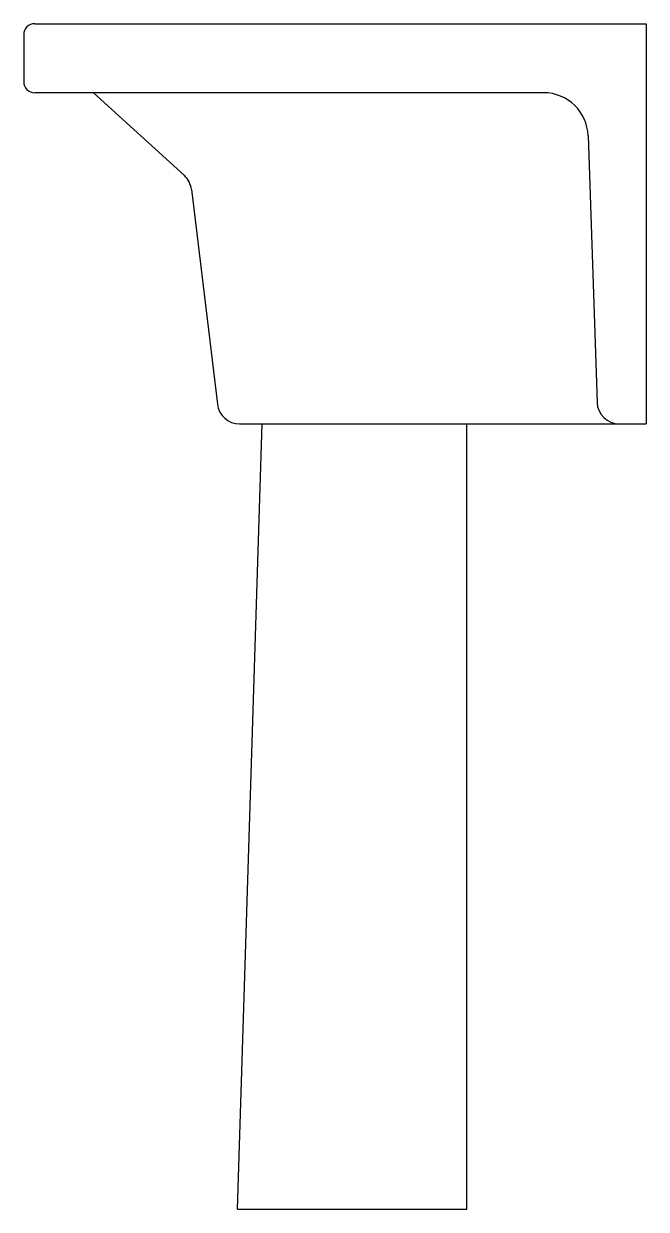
# Model space of a CAD drawing. Header units: millimetres. Extents: x -3039.918 to -3039.498, y 2893.751 to 2894.551.
import ezdxf

# ---------------------------------------------------------------- set-up
doc = ezdxf.new("R2010")
doc.units = ezdxf.units.MM
doc.header["$LTSCALE"] = 10
doc.layers.add('Serviço_Tanques', color=2, linetype='Continuous')

msp = doc.modelspace()

# ---------------------------------------------------------------- linework, layer by layer
at = {"layer": 'Serviço_Tanques'}
for p, q in [((-3039.91094, 2894.551), (-3039.49844, 2894.551)), ((-3039.49844, 2894.551), (-3039.49844, 2894.281)), ((-3039.91844, 2894.5435), (-3039.91844, 2894.51191)), ((-3039.87126, 2894.50441), (-3039.91094, 2894.50441)), ((-3039.87126, 2894.50441), (-3039.81003, 2894.44848)), ((-3039.56768, 2894.50441), (-3039.87126, 2894.50441)), ((-3039.5377, 2894.47542), (-3039.53164, 2894.2955)), ((-3039.80526, 2894.4392), (-3039.78775, 2894.2942)), ((-3039.77418, 2893.751), (-3039.75767, 2894.281)), ((-3039.77286, 2894.281), (-3039.75767, 2894.281)), ((-3039.75767, 2894.281), (-3039.61952, 2894.281)), ((-3039.61952, 2894.281), (-3039.51665, 2894.281)), ((-3039.61952, 2893.751), (-3039.61952, 2894.281)), ((-3039.51665, 2894.281), (-3039.49844, 2894.281)), ((-3039.77418, 2893.751), (-3039.61952, 2893.751))]:
    msp.add_line(p, q, dxfattribs=at)
for centre, radius, start, end in [((-3039.91094, 2894.5435), 0.0075, 90, 180), ((-3039.91094, 2894.51191), 0.0075, 180, 270), ((-3039.56768, 2894.47441), 0.03, 1.92651, 90), ((-3039.82015, 2894.4374), 0.015, 6.8851, 47.58753), ((-3039.77286, 2894.296), 0.015, 186.8851, 270), ((-3039.51665, 2894.296), 0.015, 181.92651, 270)]:
    msp.add_arc(centre, radius, start, end, dxfattribs=at)

doc.saveas('drawing.dxf')
